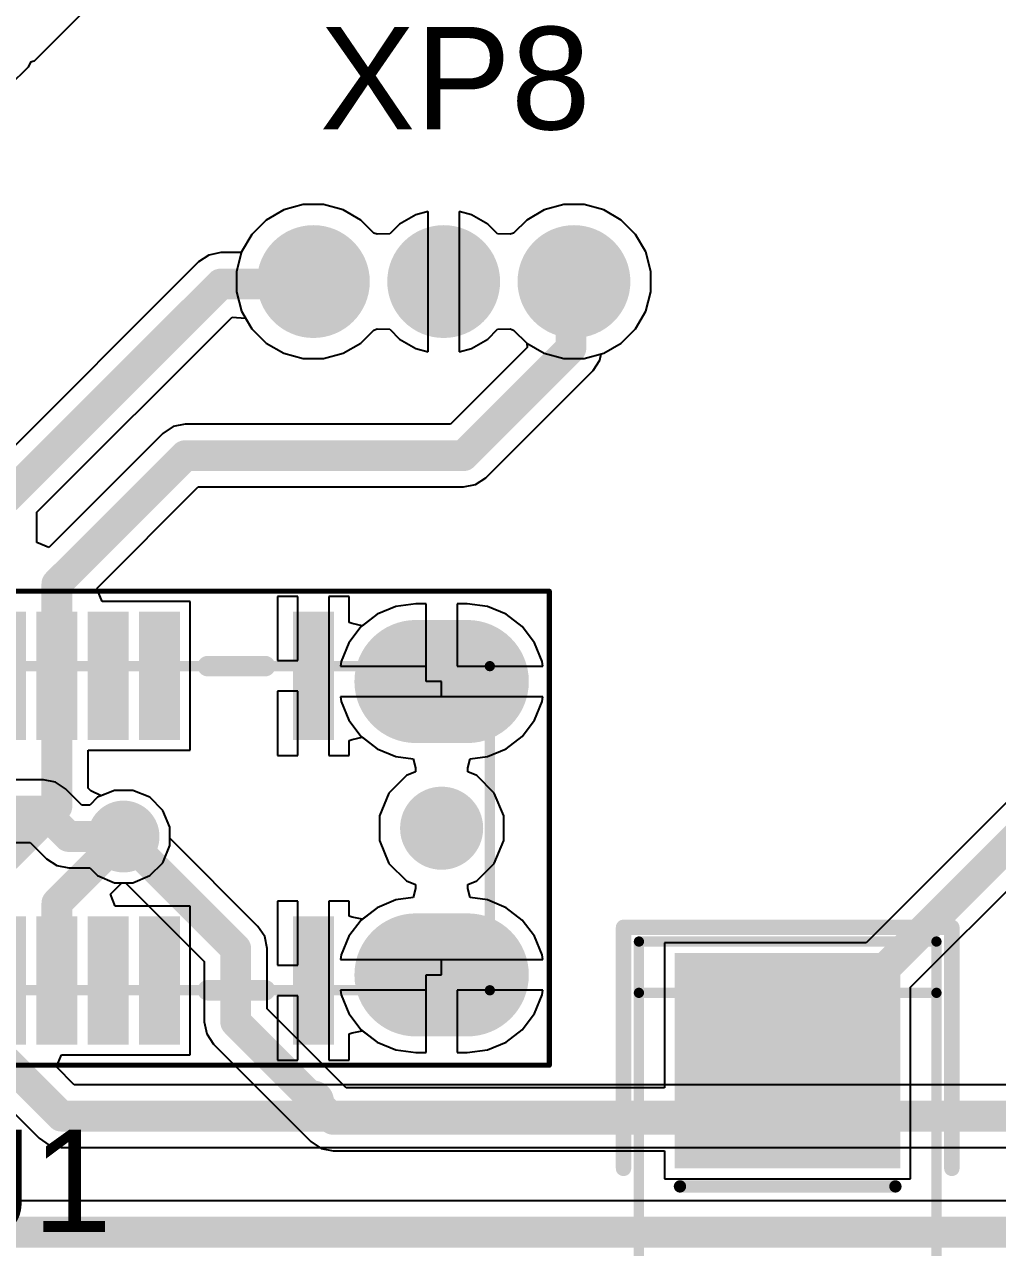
# Model space of a CAD drawing. Header units: millimetres. Extents: x 95 to 305, y 96 to 295.
# Drawn here: x 174.37 to 183.86, y 137.35 to 149.27 of the extents above; entities that cross this region are included whole.
import ezdxf

# ---------------------------------------------------------------- set-up
doc = ezdxf.new("R2010")
doc.units = ezdxf.units.MM
for name, color, linetype in [('BottomLayer', 5, 'Continuous'), ('BottomOverlay', 54, 'Continuous'), ('BottomPaste', 16, 'Continuous'), ('BottomSolder', 6, 'Continuous'), ('Mechanical1', 6, 'Continuous'), ('Mechanical11', 56, 'Continuous'), ('Mechanical13', 56, 'Continuous'), ('Mechanical15', 56, 'Continuous'), ('MultiLayer', 9, 'Continuous'), ('PadHoleLayer', 156, 'Continuous'), ('TopLayer', 1, 'Continuous'), ('TopOverlay', 2, 'Continuous'), ('TopPaste', 8, 'Continuous'), ('TopSolder', 216, 'Continuous'), ('ViaHoleLayer', 16, 'Continuous')]:
    doc.layers.add(name, color=color, linetype=linetype)
doc.styles.add('Arial', font='arial.ttf', dxfattribs={"height": 0.2})

# ---------------------------------------------------------------- blocks, each defined once
blk = doc.blocks.new('3_1_27_44')
at = {"layer": 'BottomLayer'}
h = blk.add_hatch(color=5, dxfattribs=at)
edge = h.paths.add_edge_path()
edge.add_arc((-1.27, 0), 0.5, 0, 360)
h = blk.add_hatch(color=5, dxfattribs=at)
edge = h.paths.add_edge_path()
edge.add_arc((0, 0), 0.5, 0, 360)
h = blk.add_hatch(color=5, dxfattribs=at)
edge = h.paths.add_edge_path()
edge.add_arc((1.27, 0), 0.5, 0, 360)
at = {"layer": 'BottomSolder'}
h = blk.add_hatch(color=6, dxfattribs=at)
edge = h.paths.add_edge_path()
edge.add_arc((-1.27, 0), 0.55, 0, 360)
h = blk.add_hatch(color=6, dxfattribs=at)
edge = h.paths.add_edge_path()
edge.add_arc((0, 0), 0.55, 0, 360)
h = blk.add_hatch(color=6, dxfattribs=at)
edge = h.paths.add_edge_path()
edge.add_arc((1.27, 0), 0.55, 0, 360)
at = {"layer": 'MultiLayer'}
h = blk.add_hatch(color=9, dxfattribs=at)
edge = h.paths.add_edge_path()
edge.add_arc((-1.27, 0), 0.5, 0, 360)
h = blk.add_hatch(color=9, dxfattribs=at)
edge = h.paths.add_edge_path()
edge.add_arc((0, 0), 0.5, 0, 360)
h = blk.add_hatch(color=9, dxfattribs=at)
edge = h.paths.add_edge_path()
edge.add_arc((1.27, 0), 0.5, 0, 360)
at = {"layer": 'PadHoleLayer'}
h = blk.add_hatch(color=156, dxfattribs=at)
edge = h.paths.add_edge_path()
edge.add_arc((-1.27, 0), 0.3, 0, 360)
h = blk.add_hatch(color=156, dxfattribs=at)
edge = h.paths.add_edge_path()
edge.add_arc((0, 0), 0.3, 0, 360)
h = blk.add_hatch(color=156, dxfattribs=at)
edge = h.paths.add_edge_path()
edge.add_arc((1.27, 0), 0.3, 0, 360)
at = {"layer": 'TopLayer'}
h = blk.add_hatch(color=1, dxfattribs=at)
edge = h.paths.add_edge_path()
edge.add_arc((-1.27, 0), 0.5, 0, 360)
h = blk.add_hatch(color=1, dxfattribs=at)
edge = h.paths.add_edge_path()
edge.add_arc((0, 0), 0.5, 0, 360)
h = blk.add_hatch(color=1, dxfattribs=at)
edge = h.paths.add_edge_path()
edge.add_arc((1.27, 0), 0.5, 0, 360)
at = {"layer": 'TopSolder'}
h = blk.add_hatch(color=216, dxfattribs=at)
edge = h.paths.add_edge_path()
edge.add_arc((-1.27, 0), 0.55, 0, 360)
h = blk.add_hatch(color=216, dxfattribs=at)
edge = h.paths.add_edge_path()
edge.add_arc((0, 0), 0.55, 0, 360)
h = blk.add_hatch(color=216, dxfattribs=at)
edge = h.paths.add_edge_path()
edge.add_arc((1.27, 0), 0.55, 0, 360)
blk = doc.blocks.new('DO_214AC__SMA__B_57')
at = {"layer": 'BottomLayer'}
for points in [[(-2.95, 1.047), (-0.95, 1.047), (-0.95, -1.053), (-2.95, -1.053)], [(0.95, 1.047), (2.95, 1.047), (2.95, -1.053), (0.95, -1.053)]]:
    blk.add_hatch(color=5, dxfattribs=at).paths.add_polyline_path(points)
at = {"layer": 'BottomPaste'}
for points in [[(-2.95, 1.047), (-0.95, 1.047), (-0.95, -1.053), (-2.95, -1.053)], [(0.95, 1.047), (2.95, 1.047), (2.95, -1.053), (0.95, -1.053)]]:
    blk.add_hatch(color=16, dxfattribs=at).paths.add_polyline_path(points)
at = {"layer": 'BottomSolder'}
for points in [[(-3, 1.097), (-0.9, 1.097), (-0.9, -1.103), (-3, -1.103)], [(0.9, 1.097), (3, 1.097), (3, -1.103), (0.9, -1.103)]]:
    blk.add_hatch(color=6, dxfattribs=at).paths.add_polyline_path(points)
at = {"layer": 'BottomOverlay'}
for points, const_width in [([(-3.25, 1.6), (-0.9, 1.6)], 0.15), ([(-3.25, -1.6), (-3.25, 1.6)], 0.15), ([(3.225, 1.6), (0.875, 1.6)], 0.15), ([(3.225, -1.6), (3.225, 1.6)], 0.15), ([(-0.725, -1.05), (-0.725, 1.05)], 0.12), ([(-0.9, -1.6), (-3.25, -1.6)], 0.15), ([(3.225, -1.6), (0.875, -1.6)], 0.15)]:
    blk.add_lwpolyline(points, dxfattribs=dict(at, const_width=const_width))
for points, const_width in [([(-3.288, 1.6, 1), (-3.213, 1.6, 1)], 0.075), ([(-3.288, 1.6, 1), (-3.213, 1.6, 1)], 0.075), ([(-0.938, 1.6, 1), (-0.863, 1.6, 1)], 0.075), ([(0.837, 1.6, 1), (0.913, 1.6, 1)], 0.075), ([(3.187, 1.6, 1), (3.262, 1.6, 1)], 0.075), ([(3.187, 1.6, 1), (3.262, 1.6, 1)], 0.075), ([(-0.755, 1.05, 1), (-0.695, 1.05, 1)], 0.06), ([(-0.755, -1.05, 1), (-0.695, -1.05, 1)], 0.06), ([(-3.288, -1.6, 1), (-3.213, -1.6, 1)], 0.075), ([(-3.288, -1.6, 1), (-3.213, -1.6, 1)], 0.075), ([(-0.938, -1.6, 1), (-0.863, -1.6, 1)], 0.075), ([(0.837, -1.6, 1), (0.913, -1.6, 1)], 0.075), ([(3.187, -1.6, 1), (3.262, -1.6, 1)], 0.075), ([(3.187, -1.6, 1), (3.262, -1.6, 1)], 0.075)]:
    blk.add_lwpolyline(points, format="xyb", close=True, dxfattribs=dict(at, const_width=const_width))
at = {"layer": 'Mechanical1', "const_width": 0.1}
for points in [[(2.588, 1.45), (-2.612, 1.45)], [(-2.612, -1.45), (-2.612, 1.45)], [(2.588, -1.45), (2.588, 1.45)], [(2.588, -1.45), (-2.612, -1.45)]]:
    blk.add_lwpolyline(points, dxfattribs=at)
at = {"layer": 'Mechanical1', "const_width": 0.05}
for points in [[(-2.637, 1.45, 1), (-2.587, 1.45, 1)], [(-2.637, 1.45, 1), (-2.587, 1.45, 1)], [(2.563, 1.45, 1), (2.613, 1.45, 1)], [(2.563, 1.45, 1), (2.613, 1.45, 1)], [(-2.637, -1.45, 1), (-2.587, -1.45, 1)], [(-2.637, -1.45, 1), (-2.587, -1.45, 1)], [(2.563, -1.45, 1), (2.613, -1.45, 1)], [(2.563, -1.45, 1), (2.613, -1.45, 1)]]:
    blk.add_lwpolyline(points, format="xyb", close=True, dxfattribs=at)
at = {"layer": 'Mechanical11', "const_width": 0.1}
for points in [[(3.088, 1.45), (-3.112, 1.45)], [(-3.112, -1.45), (-3.112, 1.45)], [(3.088, -1.45), (3.088, 1.45)], [(3.088, -1.45), (-3.112, -1.45)]]:
    blk.add_lwpolyline(points, dxfattribs=at)
at = {"layer": 'Mechanical11', "const_width": 0.05}
for points in [[(-3.137, 1.45, 1), (-3.087, 1.45, 1)], [(-3.137, 1.45, 1), (-3.087, 1.45, 1)], [(3.063, 1.45, 1), (3.113, 1.45, 1)], [(3.063, 1.45, 1), (3.113, 1.45, 1)], [(-3.137, -1.45, 1), (-3.087, -1.45, 1)], [(-3.137, -1.45, 1), (-3.087, -1.45, 1)], [(3.063, -1.45, 1), (3.113, -1.45, 1)], [(3.063, -1.45, 1), (3.113, -1.45, 1)]]:
    blk.add_lwpolyline(points, format="xyb", close=True, dxfattribs=at)
blk = doc.blocks.new('USB_C_135')
at = {"layer": 'BottomLayer'}
h = blk.add_hatch(color=5, dxfattribs=at)
edge = h.paths.add_edge_path()
edge.add_arc((-4.27, 1.405), 0.55, 90, 270)
edge.add_line((-4.27, 0.855), (-3.77, 0.855))
edge.add_arc((-3.77, 1.405), 0.55, 270, 450)
edge.add_line((-3.77, 1.955), (-4.27, 1.955))
h = blk.add_hatch(color=5, dxfattribs=at)
edge = h.paths.add_edge_path()
edge.add_arc((3.73, 1.405), 0.55, 90, 270)
edge.add_line((3.73, 0.855), (4.23, 0.855))
edge.add_arc((4.23, 1.405), 0.55, 270, 450)
edge.add_line((4.23, 1.955), (3.73, 1.955))
h = blk.add_hatch(color=5, dxfattribs=at)
edge = h.paths.add_edge_path()
edge.add_arc((-4.02, -0.025), 0.355, 0, 360)
h = blk.add_hatch(color=5, dxfattribs=at)
edge = h.paths.add_edge_path()
edge.add_arc((3.98, -0.025), 0.355, 0, 360)
h = blk.add_hatch(color=5, dxfattribs=at)
edge = h.paths.add_edge_path()
edge.add_arc((-4.27, -1.455), 0.55, 90, 270)
edge.add_line((-4.27, -2.005), (-3.77, -2.005))
edge.add_arc((-3.77, -1.455), 0.55, 270, 450)
edge.add_line((-3.77, -0.905), (-4.27, -0.905))
h = blk.add_hatch(color=5, dxfattribs=at)
edge = h.paths.add_edge_path()
edge.add_arc((3.73, -1.455), 0.55, 90, 270)
edge.add_line((3.73, -2.005), (4.23, -2.005))
edge.add_arc((4.23, -1.455), 0.55, 270, 450)
edge.add_line((4.23, -0.905), (3.73, -0.905))
at = {"layer": 'BottomSolder'}
h = blk.add_hatch(color=6, dxfattribs=at)
edge = h.paths.add_edge_path()
edge.add_arc((-4.27, 1.405), 0.6, 90, 270)
edge.add_line((-4.27, 0.805), (-3.77, 0.805))
edge.add_arc((-3.77, 1.405), 0.6, 270, 450)
edge.add_line((-3.77, 2.005), (-4.27, 2.005))
h = blk.add_hatch(color=6, dxfattribs=at)
edge = h.paths.add_edge_path()
edge.add_arc((3.73, 1.405), 0.6, 90, 270)
edge.add_line((3.73, 0.805), (4.23, 0.805))
edge.add_arc((4.23, 1.405), 0.6, 270, 450)
edge.add_line((4.23, 2.005), (3.73, 2.005))
h = blk.add_hatch(color=6, dxfattribs=at)
edge = h.paths.add_edge_path()
edge.add_arc((-4.02, -0.025), 0.405, 0, 360)
h = blk.add_hatch(color=6, dxfattribs=at)
edge = h.paths.add_edge_path()
edge.add_arc((3.98, -0.025), 0.405, 0, 360)
h = blk.add_hatch(color=6, dxfattribs=at)
edge = h.paths.add_edge_path()
edge.add_arc((-4.27, -1.455), 0.6, 90, 270)
edge.add_line((-4.27, -2.055), (-3.77, -2.055))
edge.add_arc((-3.77, -1.455), 0.6, 270, 450)
edge.add_line((-3.77, -0.855), (-4.27, -0.855))
h = blk.add_hatch(color=6, dxfattribs=at)
edge = h.paths.add_edge_path()
edge.add_arc((3.73, -1.455), 0.6, 90, 270)
edge.add_line((3.73, -2.055), (4.23, -2.055))
edge.add_arc((4.23, -1.455), 0.6, 270, 450)
edge.add_line((4.23, -0.855), (3.73, -0.855))
at = {"layer": 'MultiLayer'}
h = blk.add_hatch(color=9, dxfattribs=at)
edge = h.paths.add_edge_path()
edge.add_arc((-4.27, 1.405), 0.55, 90, 270)
edge.add_line((-4.27, 0.855), (-3.77, 0.855))
edge.add_arc((-3.77, 1.405), 0.55, 270, 450)
edge.add_line((-3.77, 1.955), (-4.27, 1.955))
h = blk.add_hatch(color=9, dxfattribs=at)
edge = h.paths.add_edge_path()
edge.add_arc((3.73, 1.405), 0.55, 90, 270)
edge.add_line((3.73, 0.855), (4.23, 0.855))
edge.add_arc((4.23, 1.405), 0.55, 270, 450)
edge.add_line((4.23, 1.955), (3.73, 1.955))
h = blk.add_hatch(color=9, dxfattribs=at)
edge = h.paths.add_edge_path()
edge.add_arc((-4.02, -0.025), 0.355, 0, 360)
h = blk.add_hatch(color=9, dxfattribs=at)
edge = h.paths.add_edge_path()
edge.add_arc((3.98, -0.025), 0.355, 0, 360)
h = blk.add_hatch(color=9, dxfattribs=at)
edge = h.paths.add_edge_path()
edge.add_arc((-4.27, -1.455), 0.55, 90, 270)
edge.add_line((-4.27, -2.005), (-3.77, -2.005))
edge.add_arc((-3.77, -1.455), 0.55, 270, 450)
edge.add_line((-3.77, -0.905), (-4.27, -0.905))
h = blk.add_hatch(color=9, dxfattribs=at)
edge = h.paths.add_edge_path()
edge.add_arc((3.73, -1.455), 0.55, 90, 270)
edge.add_line((3.73, -2.005), (4.23, -2.005))
edge.add_arc((4.23, -1.455), 0.55, 270, 450)
edge.add_line((4.23, -0.905), (3.73, -0.905))
at = {"layer": 'PadHoleLayer'}
h = blk.add_hatch(color=156, dxfattribs=at)
edge = h.paths.add_edge_path()
edge.add_arc((-4.27, 1.405), 0.3, 90, 270)
edge.add_line((-4.27, 1.105), (-3.77, 1.105))
edge.add_arc((-3.77, 1.405), 0.3, 270, 450)
edge.add_line((-3.77, 1.705), (-4.27, 1.705))
h = blk.add_hatch(color=156, dxfattribs=at)
edge = h.paths.add_edge_path()
edge.add_arc((3.73, 1.405), 0.3, 90, 270)
edge.add_line((3.73, 1.105), (4.23, 1.105))
edge.add_arc((4.23, 1.405), 0.3, 270, 450)
edge.add_line((4.23, 1.705), (3.73, 1.705))
h = blk.add_hatch(color=156, dxfattribs=at)
edge = h.paths.add_edge_path()
edge.add_arc((-4.02, -0.025), 0.355, 0, 360)
h = blk.add_hatch(color=156, dxfattribs=at)
edge = h.paths.add_edge_path()
edge.add_arc((3.98, -0.025), 0.355, 0, 360)
h = blk.add_hatch(color=156, dxfattribs=at)
edge = h.paths.add_edge_path()
edge.add_arc((-4.27, -1.455), 0.3, 90, 270)
edge.add_line((-4.27, -1.755), (-3.77, -1.755))
edge.add_arc((-3.77, -1.455), 0.3, 270, 450)
edge.add_line((-3.77, -1.155), (-4.27, -1.155))
h = blk.add_hatch(color=156, dxfattribs=at)
edge = h.paths.add_edge_path()
edge.add_arc((3.73, -1.455), 0.3, 90, 270)
edge.add_line((3.73, -1.755), (4.23, -1.755))
edge.add_arc((4.23, -1.455), 0.3, 270, 450)
edge.add_line((4.23, -1.155), (3.73, -1.155))
at = {"layer": 'TopLayer'}
for points in [[(-2.92, 2.035), (-2.62, 2.035), (-2.62, 0.885), (-2.92, 0.885)], [(-1.42, 2.035), (-1.12, 2.035), (-1.12, 0.885), (-1.42, 0.885)], [(-0.92, 2.035), (-0.62, 2.035), (-0.62, 0.885), (-0.92, 0.885)], [(-0.42, 2.035), (-0.12, 2.035), (-0.12, 0.885), (-0.42, 0.885)], [(0.08, 2.035), (0.38, 2.035), (0.38, 0.885), (0.08, 0.885)], [(0.58, 2.035), (0.88, 2.035), (0.88, 0.885), (0.58, 0.885)], [(1.08, 2.035), (1.38, 2.035), (1.38, 0.885), (1.08, 0.885)], [(2.58, 2.035), (2.88, 2.035), (2.88, 0.885), (2.58, 0.885)], [(-2.92, -0.935), (-2.62, -0.935), (-2.62, -2.085), (-2.92, -2.085)], [(-1.42, -0.935), (-1.12, -0.935), (-1.12, -2.085), (-1.42, -2.085)], [(-0.92, -0.935), (-0.62, -0.935), (-0.62, -2.085), (-0.92, -2.085)], [(-0.42, -0.935), (-0.12, -0.935), (-0.12, -2.085), (-0.42, -2.085)], [(0.08, -0.935), (0.38, -0.935), (0.38, -2.085), (0.08, -2.085)], [(0.58, -0.935), (0.88, -0.935), (0.88, -2.085), (0.58, -2.085)], [(1.08, -0.935), (1.38, -0.935), (1.38, -2.085), (1.08, -2.085)], [(2.58, -0.935), (2.88, -0.935), (2.88, -2.085), (2.58, -2.085)]]:
    blk.add_hatch(color=1, dxfattribs=at).paths.add_polyline_path(points)
h = blk.add_hatch(color=1, dxfattribs=at)
edge = h.paths.add_edge_path()
edge.add_arc((-4.27, 1.405), 0.55, 90, 270)
edge.add_line((-4.27, 0.855), (-3.77, 0.855))
edge.add_arc((-3.77, 1.405), 0.55, 270, 450)
edge.add_line((-3.77, 1.955), (-4.27, 1.955))
h = blk.add_hatch(color=1, dxfattribs=at)
edge = h.paths.add_edge_path()
edge.add_arc((3.73, 1.405), 0.55, 90, 270)
edge.add_line((3.73, 0.855), (4.23, 0.855))
edge.add_arc((4.23, 1.405), 0.55, 270, 450)
edge.add_line((4.23, 1.955), (3.73, 1.955))
h = blk.add_hatch(color=1, dxfattribs=at)
edge = h.paths.add_edge_path()
edge.add_arc((-4.02, -0.025), 0.355, 0, 360)
h = blk.add_hatch(color=1, dxfattribs=at)
edge = h.paths.add_edge_path()
edge.add_arc((3.98, -0.025), 0.355, 0, 360)
h = blk.add_hatch(color=1, dxfattribs=at)
edge = h.paths.add_edge_path()
edge.add_arc((-4.27, -1.455), 0.55, 90, 270)
edge.add_line((-4.27, -2.005), (-3.77, -2.005))
edge.add_arc((-3.77, -1.455), 0.55, 270, 450)
edge.add_line((-3.77, -0.905), (-4.27, -0.905))
h = blk.add_hatch(color=1, dxfattribs=at)
edge = h.paths.add_edge_path()
edge.add_arc((3.73, -1.455), 0.55, 90, 270)
edge.add_line((3.73, -2.005), (4.23, -2.005))
edge.add_arc((4.23, -1.455), 0.55, 270, 450)
edge.add_line((4.23, -0.905), (3.73, -0.905))
at = {"layer": 'TopPaste'}
for points in [[(-2.92, 2.035), (-2.62, 2.035), (-2.62, 0.885), (-2.92, 0.885)], [(-1.42, 2.035), (-1.12, 2.035), (-1.12, 0.885), (-1.42, 0.885)], [(-0.92, 2.035), (-0.62, 2.035), (-0.62, 0.885), (-0.92, 0.885)], [(-0.42, 2.035), (-0.12, 2.035), (-0.12, 0.885), (-0.42, 0.885)], [(0.08, 2.035), (0.38, 2.035), (0.38, 0.885), (0.08, 0.885)], [(0.58, 2.035), (0.88, 2.035), (0.88, 0.885), (0.58, 0.885)], [(1.08, 2.035), (1.38, 2.035), (1.38, 0.885), (1.08, 0.885)], [(2.58, 2.035), (2.88, 2.035), (2.88, 0.885), (2.58, 0.885)], [(-2.92, -0.935), (-2.62, -0.935), (-2.62, -2.085), (-2.92, -2.085)], [(-1.42, -0.935), (-1.12, -0.935), (-1.12, -2.085), (-1.42, -2.085)], [(-0.92, -0.935), (-0.62, -0.935), (-0.62, -2.085), (-0.92, -2.085)], [(-0.42, -0.935), (-0.12, -0.935), (-0.12, -2.085), (-0.42, -2.085)], [(0.08, -0.935), (0.38, -0.935), (0.38, -2.085), (0.08, -2.085)], [(0.58, -0.935), (0.88, -0.935), (0.88, -2.085), (0.58, -2.085)], [(1.08, -0.935), (1.38, -0.935), (1.38, -2.085), (1.08, -2.085)], [(2.58, -0.935), (2.88, -0.935), (2.88, -2.085), (2.58, -2.085)]]:
    blk.add_hatch(color=8, dxfattribs=at).paths.add_polyline_path(points)
at = {"layer": 'TopSolder'}
for points in [[(-2.97, 2.085), (-2.57, 2.085), (-2.57, 0.835), (-2.97, 0.835)], [(-1.47, 2.085), (-1.07, 2.085), (-1.07, 0.835), (-1.47, 0.835)], [(-0.97, 2.085), (-0.57, 2.085), (-0.57, 0.835), (-0.97, 0.835)], [(-0.47, 2.085), (-0.07, 2.085), (-0.07, 0.835), (-0.47, 0.835)], [(0.03, 2.085), (0.43, 2.085), (0.43, 0.835), (0.03, 0.835)], [(0.53, 2.085), (0.93, 2.085), (0.93, 0.835), (0.53, 0.835)], [(1.03, 2.085), (1.43, 2.085), (1.43, 0.835), (1.03, 0.835)], [(2.53, 2.085), (2.93, 2.085), (2.93, 0.835), (2.53, 0.835)], [(-2.97, -0.885), (-2.57, -0.885), (-2.57, -2.135), (-2.97, -2.135)], [(-1.47, -0.885), (-1.07, -0.885), (-1.07, -2.135), (-1.47, -2.135)], [(-0.97, -0.885), (-0.57, -0.885), (-0.57, -2.135), (-0.97, -2.135)], [(-0.47, -0.885), (-0.07, -0.885), (-0.07, -2.135), (-0.47, -2.135)], [(0.03, -0.885), (0.43, -0.885), (0.43, -2.135), (0.03, -2.135)], [(0.53, -0.885), (0.93, -0.885), (0.93, -2.135), (0.53, -2.135)], [(1.03, -0.885), (1.43, -0.885), (1.43, -2.135), (1.03, -2.135)], [(2.53, -0.885), (2.93, -0.885), (2.93, -2.135), (2.53, -2.135)]]:
    blk.add_hatch(color=216, dxfattribs=at).paths.add_polyline_path(points)
h = blk.add_hatch(color=216, dxfattribs=at)
edge = h.paths.add_edge_path()
edge.add_arc((-4.27, 1.405), 0.6, 90, 270)
edge.add_line((-4.27, 0.805), (-3.77, 0.805))
edge.add_arc((-3.77, 1.405), 0.6, 270, 450)
edge.add_line((-3.77, 2.005), (-4.27, 2.005))
h = blk.add_hatch(color=216, dxfattribs=at)
edge = h.paths.add_edge_path()
edge.add_arc((3.73, 1.405), 0.6, 90, 270)
edge.add_line((3.73, 0.805), (4.23, 0.805))
edge.add_arc((4.23, 1.405), 0.6, 270, 450)
edge.add_line((4.23, 2.005), (3.73, 2.005))
h = blk.add_hatch(color=216, dxfattribs=at)
edge = h.paths.add_edge_path()
edge.add_arc((-4.02, -0.025), 0.405, 0, 360)
h = blk.add_hatch(color=216, dxfattribs=at)
edge = h.paths.add_edge_path()
edge.add_arc((3.98, -0.025), 0.405, 0, 360)
h = blk.add_hatch(color=216, dxfattribs=at)
edge = h.paths.add_edge_path()
edge.add_arc((-4.27, -1.455), 0.6, 90, 270)
edge.add_line((-4.27, -2.055), (-3.77, -2.055))
edge.add_arc((-3.77, -1.455), 0.6, 270, 450)
edge.add_line((-3.77, -0.855), (-4.27, -0.855))
h = blk.add_hatch(color=216, dxfattribs=at)
edge = h.paths.add_edge_path()
edge.add_arc((3.73, -1.455), 0.6, 90, 270)
edge.add_line((3.73, -2.055), (4.23, -2.055))
edge.add_arc((4.23, -1.455), 0.6, 270, 450)
edge.add_line((4.23, -0.855), (3.73, -0.855))
at = {"layer": 'Mechanical1'}
for points in [[(3.475, -0.025, -0.414214), (3.83, 0.33)], [(4.13, 0.33, -0.414214), (4.485, -0.025)], [(3.83, -0.38, -0.414214), (3.475, -0.025)], [(4.485, -0.025, -0.414214), (4.13, -0.38)]]:
    blk.add_lwpolyline(points, format="xyb", dxfattribs=at)
for points in [[(4.13, 0.33), (3.83, 0.33)], [(4.13, -0.38), (3.83, -0.38)]]:
    blk.add_lwpolyline(points, dxfattribs=at)
for points in [[(3.83, 0.33, 1), (3.83, 0.33, 1)], [(3.83, 0.33, 1), (3.83, 0.33, 1)], [(4.13, 0.33, 1), (4.13, 0.33, 1)], [(4.13, 0.33, 1), (4.13, 0.33, 1)], [(3.475, -0.025, 1), (3.475, -0.025, 1)], [(3.475, -0.025, 1), (3.475, -0.025, 1)], [(4.485, -0.025, 1), (4.485, -0.025, 1)], [(4.485, -0.025, 1), (4.485, -0.025, 1)], [(3.83, -0.38, 1), (3.83, -0.38, 1)], [(3.83, -0.38, 1), (3.83, -0.38, 1)], [(4.13, -0.38, 1), (4.13, -0.38, 1)], [(4.13, -0.38, 1), (4.13, -0.38, 1)]]:
    blk.add_lwpolyline(points, format="xyb", close=True, dxfattribs=at)
at = {"layer": 'Mechanical13'}
for points, const_width in [([(-2.67, 2.635, 1), (-2.87, 2.635, 1)], 0.2), ([(-2.92, 2.635, 1), (-2.82, 2.635, 1)], 0.1), ([(-2.72, 2.635, 1), (-2.62, 2.635, 1)], 0.1), ([(-4.515, 1.555, 1), (-4.465, 1.555, 1)], 0.05), ([(-4.515, 1.555, 1), (-4.465, 1.555, 1)], 0.05), ([(4.425, 1.555, 1), (4.475, 1.555, 1)], 0.05), ([(4.425, 1.555, 1), (4.475, 1.555, 1)], 0.05), ([(-4.515, -1.605, 1), (-4.465, -1.605, 1)], 0.05), ([(-4.515, -1.605, 1), (-4.465, -1.605, 1)], 0.05), ([(4.425, -1.605, 1), (4.475, -1.605, 1)], 0.05), ([(4.425, -1.605, 1), (4.475, -1.605, 1)], 0.05)]:
    blk.add_lwpolyline(points, format="xyb", close=True, dxfattribs=dict(at, const_width=const_width))
at = {"layer": 'Mechanical13', "const_width": 0.1}
for points in [[(-4.49, 1.555), (-4.49, -1.605)], [(4.45, 1.555), (-4.49, 1.555)], [(4.45, 1.555), (4.45, -1.605)], [(4.45, -1.605), (-4.49, -1.605)]]:
    blk.add_lwpolyline(points, dxfattribs=at)
at = {"layer": 'Mechanical15', "const_width": 0.05}
for points in [[(-5.07, 2.285), (-5.07, -2.335)], [(5.03, 2.285), (-5.07, 2.285)], [(5.03, 2.285), (5.03, -2.335)], [(5.03, -2.335), (-5.07, -2.335)]]:
    blk.add_lwpolyline(points, dxfattribs=at)
at = {"layer": 'Mechanical15', "const_width": 0.025}
for points in [[(-5.082, 2.285, 1), (-5.057, 2.285, 1)], [(-5.082, 2.285, 1), (-5.057, 2.285, 1)], [(5.018, 2.285, 1), (5.043, 2.285, 1)], [(5.018, 2.285, 1), (5.043, 2.285, 1)], [(-5.082, -2.335, 1), (-5.057, -2.335, 1)], [(-5.082, -2.335, 1), (-5.057, -2.335, 1)], [(5.018, -2.335, 1), (5.043, -2.335, 1)], [(5.018, -2.335, 1), (5.043, -2.335, 1)]]:
    blk.add_lwpolyline(points, format="xyb", close=True, dxfattribs=at)
at = {"layer": 'TopOverlay'}
for points, const_width in [([(-2.67, 2.635, 1), (-2.87, 2.635, 1)], 0.2), ([(-2.92, 2.635, 1), (-2.82, 2.635, 1)], 0.1), ([(-2.72, 2.635, 1), (-2.62, 2.635, 1)], 0.1), ([(-2.35, 1.555, 1), (-2.25, 1.555, 1)], 0.1), ([(-1.79, 1.555, 1), (-1.69, 1.555, 1)], 0.1), ([(1.65, 1.555, 1), (1.75, 1.555, 1)], 0.1), ([(2.21, 1.555, 1), (2.31, 1.555, 1)], 0.1), ([(-2.35, -1.605, 1), (-2.25, -1.605, 1)], 0.1), ([(-1.79, -1.605, 1), (-1.69, -1.605, 1)], 0.1), ([(1.65, -1.605, 1), (1.75, -1.605, 1)], 0.1), ([(2.21, -1.605, 1), (2.31, -1.605, 1)], 0.1)]:
    blk.add_lwpolyline(points, format="xyb", close=True, dxfattribs=dict(at, const_width=const_width))
at = {"layer": 'TopOverlay', "const_width": 0.2}
for points in [[(-1.74, 1.555), (-2.3, 1.555)], [(2.26, 1.555), (1.7, 1.555)], [(-1.74, -1.605), (-2.3, -1.605)], [(2.26, -1.605), (1.7, -1.605)]]:
    blk.add_lwpolyline(points, dxfattribs=at)

msp = doc.modelspace()

# ---------------------------------------------------------------- hatches: boundary and pattern name
at = {"layer": 'BottomLayer'}
h = msp.add_hatch(color=5, dxfattribs=at)
edge = h.paths.add_edge_path()
edge.add_arc((175.338, 141.357), 0.3, 0, 360)
at = {"layer": 'BottomSolder'}
h = msp.add_hatch(color=6, dxfattribs=at)
edge = h.paths.add_edge_path()
edge.add_arc((175.338, 141.357), 0.35, 0, 360)
at = {"layer": 'TopLayer'}
h = msp.add_hatch(color=1, dxfattribs=at)
edge = h.paths.add_edge_path()
edge.add_arc((175.338, 141.357), 0.3, 0, 360)
at = {"layer": 'TopSolder'}
h = msp.add_hatch(color=216, dxfattribs=at)
edge = h.paths.add_edge_path()
edge.add_arc((175.338, 141.357), 0.35, 0, 360)
at = {"layer": 'ViaHoleLayer'}
h = msp.add_hatch(color=16, dxfattribs=at)
edge = h.paths.add_edge_path()
edge.add_arc((175.338, 141.357), 0.15, 0, 360)

# ---------------------------------------------------------------- linework, layer by layer
at = {"layer": 'BottomLayer'}
for p, q in [((177.09, 147.517), (176.899, 147.466)), ((177.287, 147.517), (177.09, 147.517)), ((177.478, 147.466), (177.287, 147.517)), ((179.63, 147.517), (179.439, 147.466)), ((179.827, 147.517), (179.63, 147.517)), ((180.018, 147.466), (179.827, 147.517)), ((176.899, 147.466), (176.728, 147.367)), ((177.649, 147.367), (177.478, 147.466)), ((178.188, 147.419), (178.028, 147.327)), ((178.308, 147.451), (178.188, 147.419)), ((178.308, 146.767), (178.308, 147.451)), ((178.728, 147.419), (178.608, 147.451)), ((178.608, 147.451), (178.608, 146.767)), ((178.888, 147.327), (178.728, 147.419)), ((179.439, 147.466), (179.268, 147.367)), ((180.189, 147.367), (180.018, 147.466)), ((176.728, 147.367), (176.588, 147.227)), ((177.776, 147.239), (177.649, 147.367)), ((178.028, 147.327), (177.933, 147.231)), ((178.984, 147.231), (178.888, 147.327)), ((179.268, 147.367), (179.14, 147.239)), ((180.328, 147.227), (180.189, 147.367)), ((176.588, 147.227), (176.489, 147.056)), ((177.809, 147.228), (177.776, 147.239)), ((177.933, 147.231), (177.809, 147.228)), ((179.107, 147.228), (178.984, 147.231)), ((179.14, 147.239), (179.107, 147.228)), ((180.427, 147.056), (180.328, 147.227)), ((176.489, 147.056), (176.438, 146.865)), ((180.478, 146.865), (180.427, 147.056)), ((176.438, 146.865), (176.438, 146.668)), ((180.478, 146.668), (180.478, 146.865)), ((176.438, 146.668), (176.489, 146.477)), ((178.308, 146.082), (178.308, 146.767)), ((178.608, 146.767), (178.608, 146.082)), ((180.427, 146.477), (180.478, 146.668)), ((176.489, 146.477), (176.588, 146.306)), ((180.328, 146.306), (180.427, 146.477)), ((176.588, 146.306), (176.728, 146.167)), ((177.776, 146.294), (177.809, 146.306)), ((177.809, 146.306), (177.933, 146.302)), ((177.933, 146.302), (178.028, 146.207)), ((178.888, 146.207), (178.984, 146.302)), ((178.984, 146.302), (179.107, 146.306)), ((179.107, 146.306), (179.14, 146.294)), ((180.189, 146.167), (180.328, 146.306)), ((177.649, 146.167), (177.776, 146.294)), ((178.028, 146.207), (178.188, 146.114)), ((178.728, 146.114), (178.888, 146.207)), ((179.14, 146.294), (179.268, 146.167)), ((176.728, 146.167), (176.899, 146.068)), ((176.899, 146.068), (177.09, 146.017)), ((177.287, 146.017), (177.478, 146.068)), ((177.478, 146.068), (177.649, 146.167)), ((178.188, 146.114), (178.308, 146.082)), ((178.608, 146.082), (178.728, 146.114)), ((179.268, 146.167), (179.439, 146.068)), ((179.439, 146.068), (179.63, 146.017)), ((179.827, 146.017), (180.018, 146.068)), ((180.018, 146.068), (180.189, 146.167)), ((177.09, 146.017), (177.287, 146.017)), ((179.63, 146.017), (179.827, 146.017)), ((177.992, 143.599), (177.81, 143.523)), ((178.188, 143.624), (177.992, 143.599)), ((178.288, 143.624), (178.188, 143.624)), ((178.288, 143.018), (178.288, 143.624)), ((178.688, 143.624), (178.588, 143.624)), ((178.588, 143.624), (178.588, 143.018)), ((178.884, 143.599), (178.688, 143.624)), ((179.066, 143.523), (178.884, 143.599)), ((177.81, 143.523), (177.653, 143.403)), ((179.223, 143.403), (179.066, 143.523)), ((177.653, 143.403), (177.533, 143.246)), ((179.343, 143.246), (179.223, 143.403)), ((177.533, 143.246), (177.458, 143.064)), ((179.419, 143.064), (179.343, 143.246)), ((177.458, 143.064), (177.452, 143.018)), ((177.452, 143.018), (178.288, 143.018)), ((178.588, 143.018), (179.425, 143.018)), ((179.425, 143.018), (179.419, 143.064)), ((178.438, 142.718), (177.452, 142.718)), ((177.452, 142.718), (177.458, 142.672)), ((177.458, 142.672), (177.533, 142.49)), ((179.425, 142.718), (178.438, 142.718)), ((179.343, 142.49), (179.419, 142.672)), ((179.419, 142.672), (179.425, 142.718)), ((177.533, 142.49), (177.653, 142.333)), ((179.223, 142.333), (179.343, 142.49)), ((184.789, 142.534), (182.576, 140.321)), ((177.653, 142.333), (177.81, 142.213)), ((179.066, 142.213), (179.223, 142.333)), ((177.81, 142.213), (177.992, 142.137)), ((177.992, 142.137), (178.16, 142.115)), ((178.716, 142.115), (178.884, 142.137)), ((178.884, 142.137), (179.066, 142.213)), ((178.16, 142.115), (178.184, 142.026)), ((178.184, 142.026), (178.183, 141.987)), ((178.692, 142.026), (178.716, 142.115)), ((178.694, 141.987), (178.692, 142.026)), ((183.009, 139.888), (185.132, 142.012)), ((174.556, 141.911), (174.019, 141.911)), ((174.673, 141.887), (174.556, 141.911)), ((174.556, 141.911), (174.556, 141.911)), ((178.096, 141.951), (177.925, 141.781)), ((178.183, 141.987), (178.096, 141.951)), ((178.781, 141.951), (178.694, 141.987)), ((178.951, 141.781), (178.781, 141.951)), ((174.772, 141.821), (174.673, 141.887)), ((174.93, 141.663), (174.772, 141.821)), ((175.249, 141.807), (175.083, 141.739)), ((175.428, 141.807), (175.249, 141.807)), ((175.593, 141.739), (175.428, 141.807)), ((177.925, 141.781), (177.833, 141.558)), ((179.043, 141.558), (178.951, 141.781)), ((175.008, 141.663), (174.93, 141.663)), ((175.083, 141.739), (175.008, 141.663)), ((175.72, 141.612), (175.593, 141.739)), ((175.788, 141.447), (175.72, 141.612)), ((177.833, 141.558), (177.833, 141.318)), ((179.043, 141.318), (179.043, 141.558)), ((175.788, 141.34), (175.788, 141.447)), ((174.019, 141.299), (174.429, 141.299)), ((174.429, 141.299), (174.587, 141.141)), ((176.648, 140.481), (175.788, 141.34)), ((177.833, 141.318), (177.925, 141.095)), ((178.951, 141.095), (179.043, 141.318)), ((174.587, 141.141), (174.686, 141.075)), ((174.686, 141.075), (174.803, 141.051)), ((177.925, 141.095), (178.096, 140.925)), ((178.781, 140.925), (178.951, 141.095)), ((174.803, 141.051), (175.008, 141.051)), ((175.008, 141.051), (175.083, 140.976)), ((175.083, 140.976), (175.249, 140.907)), ((175.249, 140.907), (175.356, 140.907)), ((175.356, 140.907), (176.125, 140.138)), ((178.096, 140.925), (178.183, 140.889)), ((178.184, 140.85), (178.16, 140.761)), ((178.183, 140.889), (178.184, 140.85)), ((178.692, 140.85), (178.694, 140.889)), ((178.716, 140.761), (178.692, 140.85)), ((178.694, 140.889), (178.781, 140.925)), ((177.992, 140.739), (177.81, 140.663)), ((178.16, 140.761), (177.992, 140.739)), ((178.884, 140.739), (178.716, 140.761)), ((179.066, 140.663), (178.884, 140.739)), ((177.81, 140.663), (177.653, 140.543)), ((179.223, 140.543), (179.066, 140.663)), ((176.714, 140.381), (176.648, 140.481)), ((177.653, 140.543), (177.533, 140.386)), ((179.343, 140.386), (179.223, 140.543)), ((176.737, 140.264), (176.714, 140.381)), ((177.533, 140.386), (177.458, 140.204)), ((179.419, 140.204), (179.343, 140.386)), ((176.737, 139.676), (176.737, 140.264)), ((176.737, 140.264), (176.737, 140.264)), ((182.576, 140.321), (180.609, 140.321)), ((180.609, 140.321), (180.609, 138.906)), ((176.125, 140.138), (176.125, 139.549)), ((177.458, 140.204), (177.452, 140.158)), ((177.452, 140.158), (178.438, 140.158)), ((178.438, 140.158), (179.425, 140.158)), ((179.425, 140.158), (179.419, 140.204)), ((183.009, 138.021), (183.009, 139.888)), ((178.288, 139.858), (177.452, 139.858)), ((177.452, 139.858), (177.458, 139.812)), ((177.458, 139.812), (177.533, 139.63)), ((178.288, 139.251), (178.288, 139.858)), ((179.425, 139.858), (178.588, 139.858)), ((178.588, 139.858), (178.588, 139.251)), ((179.343, 139.63), (179.419, 139.812)), ((179.419, 139.812), (179.425, 139.858)), ((177.507, 138.906), (176.737, 139.676)), ((177.533, 139.63), (177.653, 139.473)), ((179.223, 139.473), (179.343, 139.63)), ((176.125, 139.549), (176.125, 139.549)), ((176.125, 139.549), (176.149, 139.432)), ((176.149, 139.432), (176.215, 139.333)), ((177.653, 139.473), (177.81, 139.353)), ((179.066, 139.353), (179.223, 139.473)), ((176.215, 139.333), (177.164, 138.384)), ((177.81, 139.353), (177.992, 139.277)), ((177.992, 139.277), (178.188, 139.251)), ((178.688, 139.251), (178.884, 139.277)), ((178.884, 139.277), (179.066, 139.353)), ((178.188, 139.251), (178.288, 139.251)), ((178.588, 139.251), (178.688, 139.251)), ((180.609, 138.906), (177.507, 138.906)), ((177.164, 138.384), (177.164, 138.384)), ((177.164, 138.384), (177.263, 138.317)), ((177.263, 138.317), (177.38, 138.294)), ((177.38, 138.294), (177.38, 138.294)), ((177.38, 138.294), (180.609, 138.294)), ((180.609, 138.294), (180.609, 138.021)), ((180.609, 138.021), (183.009, 138.021))]:
    msp.add_line(p, q, dxfattribs=at)
at = {"layer": 'BottomLayer', "const_width": 0.3}
for points in [[(181.859, 139.171), (185.006, 142.318)], [(173.688, 141.605), (174.556, 141.605)], [(174.556, 141.605), (174.803, 141.357)], [(174.803, 141.357), (175.338, 141.357)], [(175.338, 141.357), (176.431, 140.264)], [(176.431, 139.549), (176.431, 140.264)], [(176.431, 139.549), (177.38, 138.6)], [(181.263, 138.6), (181.821, 139.159)], [(181.809, 139.171), (181.859, 139.171)], [(177.38, 138.6), (181.263, 138.6)]]:
    msp.add_lwpolyline(points, dxfattribs=at)
at = {"layer": 'BottomLayer', "const_width": 0.15}
for points in [[(174.481, 141.605, 1), (174.631, 141.605, 1)], [(174.481, 141.605, 1), (174.631, 141.605, 1)], [(174.728, 141.357, 1), (174.878, 141.357, 1)], [(174.728, 141.357, 1), (174.878, 141.357, 1)], [(175.263, 141.357, 1), (175.413, 141.357, 1)], [(175.263, 141.357, 1), (175.413, 141.357, 1)], [(176.356, 140.264, 1), (176.506, 140.264, 1)], [(176.356, 140.264, 1), (176.506, 140.264, 1)], [(176.356, 139.549, 1), (176.506, 139.549, 1)], [(176.356, 139.549, 1), (176.506, 139.549, 1)], [(181.734, 139.171, 1), (181.884, 139.171, 1)], [(181.746, 139.159, 1), (181.896, 139.159, 1)], [(181.784, 139.171, 1), (181.934, 139.171, 1)], [(181.784, 139.171, 1), (181.934, 139.171, 1)], [(177.305, 138.6, 1), (177.455, 138.6, 1)], [(177.305, 138.6, 1), (177.455, 138.6, 1)], [(181.188, 138.6, 1), (181.338, 138.6, 1)], [(181.188, 138.6, 1), (181.338, 138.6, 1)]]:
    msp.add_lwpolyline(points, format="xyb", close=True, dxfattribs=at)
at = {"layer": 'BottomOverlay'}
for p, q in [((174.991, 149.44), (174.468, 148.917)), ((174.407, 148.856), (174.224, 148.674)), ((174.431, 148.905), (174.407, 148.856)), ((174.468, 148.917), (174.431, 148.905))]:
    msp.add_line(p, q, dxfattribs=at)
at = {"layer": 'TopLayer'}
for p, q in [((177.09, 147.517), (176.899, 147.466)), ((177.287, 147.517), (177.09, 147.517)), ((177.478, 147.466), (177.287, 147.517)), ((179.63, 147.517), (179.439, 147.466)), ((179.827, 147.517), (179.63, 147.517)), ((180.018, 147.466), (179.827, 147.517)), ((176.899, 147.466), (176.728, 147.367)), ((177.649, 147.367), (177.478, 147.466)), ((178.188, 147.419), (178.028, 147.327)), ((178.308, 147.451), (178.188, 147.419)), ((178.308, 146.767), (178.308, 147.451)), ((178.728, 147.419), (178.608, 147.451)), ((178.608, 147.451), (178.608, 146.767)), ((178.888, 147.327), (178.728, 147.419)), ((179.439, 147.466), (179.268, 147.367)), ((180.189, 147.367), (180.018, 147.466)), ((176.728, 147.367), (176.588, 147.227)), ((177.776, 147.239), (177.649, 147.367)), ((178.028, 147.327), (177.933, 147.231)), ((178.984, 147.231), (178.888, 147.327)), ((179.268, 147.367), (179.14, 147.239)), ((180.328, 147.227), (180.189, 147.367)), ((176.588, 147.227), (176.489, 147.056)), ((177.809, 147.228), (177.776, 147.239)), ((177.933, 147.231), (177.809, 147.228)), ((179.107, 147.228), (178.984, 147.231)), ((179.14, 147.239), (179.107, 147.228)), ((180.427, 147.056), (180.328, 147.227)), ((176.168, 147.025), (176.069, 146.959)), ((176.285, 147.049), (176.168, 147.025)), ((176.487, 147.049), (176.285, 147.049)), ((176.285, 147.049), (176.285, 147.049)), ((176.489, 147.056), (176.487, 147.049)), ((180.478, 146.865), (180.427, 147.056)), ((176.069, 146.959), (173.972, 144.862)), ((176.069, 146.959), (176.069, 146.959)), ((180.478, 146.668), (180.478, 146.865)), ((178.308, 146.082), (178.308, 146.767)), ((178.608, 146.767), (178.608, 146.082)), ((180.427, 146.477), (180.478, 146.668)), ((174.494, 144.519), (176.396, 146.421)), ((176.396, 146.421), (176.528, 146.41)), ((180.328, 146.306), (180.427, 146.477)), ((176.528, 146.41), (176.588, 146.306)), ((176.588, 146.306), (176.728, 146.167)), ((177.776, 146.294), (177.809, 146.306)), ((177.809, 146.306), (177.933, 146.302)), ((177.933, 146.302), (178.028, 146.207)), ((178.888, 146.207), (178.984, 146.302)), ((178.984, 146.302), (179.107, 146.306)), ((179.107, 146.306), (179.14, 146.294)), ((180.189, 146.167), (180.328, 146.306)), ((177.649, 146.167), (177.776, 146.294)), ((178.028, 146.207), (178.188, 146.114)), ((178.728, 146.114), (178.888, 146.207)), ((179.14, 146.294), (179.268, 146.167)), ((176.728, 146.167), (176.899, 146.068)), ((176.899, 146.068), (177.09, 146.017)), ((177.287, 146.017), (177.478, 146.068)), ((177.478, 146.068), (177.649, 146.167)), ((178.188, 146.114), (178.308, 146.082)), ((179.273, 146.125), (178.525, 145.376)), ((178.608, 146.082), (178.728, 146.114)), ((179.268, 146.167), (179.273, 146.125)), ((179.993, 146.061), (180.018, 146.068)), ((180.018, 146.068), (180.189, 146.167)), ((177.09, 146.017), (177.287, 146.017)), ((179.914, 145.9), (179.981, 146)), ((179.981, 146), (179.993, 146.061)), ((178.868, 144.854), (179.914, 145.9)), ((175.822, 145.353), (175.722, 145.287)), ((175.939, 145.376), (175.822, 145.353)), ((178.525, 145.376), (175.939, 145.376)), ((175.722, 145.287), (174.611, 144.176)), ((175.722, 145.287), (175.722, 145.287)), ((175.076, 143.775), (176.065, 144.765)), ((176.065, 144.765), (178.652, 144.765)), ((178.652, 144.765), (178.769, 144.788)), ((178.652, 144.765), (178.652, 144.765)), ((178.769, 144.788), (178.868, 144.854)), ((174.494, 144.224), (174.494, 144.519)), ((174.611, 144.176), (174.494, 144.224)), ((175.128, 143.648), (175.076, 143.775)), ((177.038, 143.698), (176.838, 143.698)), ((176.838, 143.698), (176.838, 143.073)), ((177.038, 143.073), (177.038, 143.698)), ((177.538, 143.698), (177.338, 143.698)), ((177.338, 143.698), (177.338, 142.923)), ((177.538, 143.442), (177.538, 143.698)), ((175.388, 143.648), (175.128, 143.648)), ((175.988, 143.648), (175.388, 143.648)), ((175.388, 143.648), (175.388, 143.648)), ((175.988, 142.198), (175.988, 143.648)), ((177.992, 143.599), (177.81, 143.523)), ((178.188, 143.624), (177.992, 143.599)), ((178.288, 143.624), (178.188, 143.624)), ((178.288, 142.868), (178.288, 143.624)), ((178.688, 143.624), (178.588, 143.624)), ((178.588, 143.624), (178.588, 143.018)), ((178.884, 143.599), (178.688, 143.624)), ((179.066, 143.523), (178.884, 143.599)), ((177.566, 143.432), (177.538, 143.442)), ((177.81, 143.523), (177.665, 143.412)), ((179.223, 143.403), (179.066, 143.523)), ((177.665, 143.412), (177.566, 143.432)), ((179.343, 143.246), (179.223, 143.403)), ((179.419, 143.064), (179.343, 143.246)), ((176.838, 143.073), (177.038, 143.073)), ((178.588, 143.018), (179.425, 143.018)), ((179.425, 143.018), (179.419, 143.064)), ((177.338, 142.923), (177.338, 142.148)), ((178.438, 142.868), (178.288, 142.868)), ((178.438, 142.718), (178.438, 142.868)), ((177.038, 142.773), (176.838, 142.773)), ((176.838, 142.773), (176.838, 142.148)), ((177.038, 142.148), (177.038, 142.773)), ((179.425, 142.718), (178.438, 142.718)), ((179.343, 142.49), (179.419, 142.672)), ((179.419, 142.672), (179.425, 142.718)), ((179.223, 142.333), (179.343, 142.49)), ((177.538, 142.294), (177.566, 142.304)), ((177.538, 142.148), (177.538, 142.294)), ((177.566, 142.304), (177.665, 142.324)), ((177.665, 142.324), (177.81, 142.213)), ((179.066, 142.213), (179.223, 142.333)), ((174.994, 141.829), (174.994, 142.198)), ((174.994, 142.198), (175.488, 142.198)), ((175.488, 142.198), (175.488, 142.198)), ((175.488, 142.198), (175.988, 142.198)), ((176.838, 142.148), (177.038, 142.148)), ((177.338, 142.148), (177.538, 142.148)), ((177.81, 142.213), (177.992, 142.137)), ((177.992, 142.137), (178.16, 142.115)), ((178.716, 142.115), (178.884, 142.137)), ((178.884, 142.137), (179.066, 142.213)), ((178.16, 142.115), (178.184, 142.026)), ((178.184, 142.026), (178.183, 141.987)), ((178.692, 142.026), (178.716, 142.115)), ((178.694, 141.987), (178.692, 142.026)), ((178.096, 141.951), (177.925, 141.781)), ((178.183, 141.987), (178.096, 141.951)), ((178.781, 141.951), (178.694, 141.987)), ((178.951, 141.781), (178.781, 141.951)), ((175.019, 141.803), (174.994, 141.829)), ((175.121, 141.754), (175.019, 141.803)), ((175.249, 141.807), (175.121, 141.754)), ((175.428, 141.807), (175.249, 141.807)), ((175.593, 141.739), (175.428, 141.807)), ((177.925, 141.781), (177.833, 141.558)), ((179.043, 141.558), (178.951, 141.781)), ((175.72, 141.612), (175.593, 141.739)), ((175.788, 141.447), (175.72, 141.612)), ((177.833, 141.558), (177.833, 141.318)), ((179.043, 141.318), (179.043, 141.558)), ((175.788, 141.268), (175.788, 141.447)), ((177.833, 141.318), (177.925, 141.095)), ((178.951, 141.095), (179.043, 141.318)), ((175.72, 141.102), (175.788, 141.268)), ((175.593, 140.976), (175.72, 141.102)), ((177.925, 141.095), (178.096, 140.925)), ((178.781, 140.925), (178.951, 141.095)), ((175.428, 140.907), (175.593, 140.976)), ((175.209, 140.795), (175.321, 140.907)), ((175.321, 140.907), (175.428, 140.907)), ((178.096, 140.925), (178.183, 140.889)), ((178.184, 140.85), (178.16, 140.761)), ((178.183, 140.889), (178.184, 140.85)), ((178.692, 140.85), (178.694, 140.889)), ((178.716, 140.761), (178.692, 140.85)), ((178.694, 140.889), (178.781, 140.925)), ((175.257, 140.678), (175.209, 140.795)), ((177.038, 140.728), (176.838, 140.728)), ((176.838, 140.728), (176.838, 140.103)), ((177.038, 140.103), (177.038, 140.728)), ((177.538, 140.728), (177.338, 140.728)), ((177.338, 140.728), (177.338, 139.953)), ((177.538, 140.582), (177.538, 140.728)), ((177.992, 140.739), (177.81, 140.663)), ((178.16, 140.761), (177.992, 140.739)), ((178.884, 140.739), (178.716, 140.761)), ((179.066, 140.663), (178.884, 140.739)), ((175.988, 140.678), (175.257, 140.678)), ((175.988, 139.228), (175.988, 140.678)), ((177.566, 140.572), (177.538, 140.582)), ((177.81, 140.663), (177.665, 140.552)), ((179.223, 140.543), (179.066, 140.663)), ((177.665, 140.552), (177.566, 140.572)), ((179.343, 140.386), (179.223, 140.543)), ((179.419, 140.204), (179.343, 140.386)), ((176.838, 140.103), (177.038, 140.103)), ((178.438, 140.008), (178.438, 140.158)), ((178.438, 140.158), (179.425, 140.158)), ((179.425, 140.158), (179.419, 140.204)), ((178.288, 139.251), (178.288, 140.008)), ((178.288, 140.008), (178.438, 140.008)), ((177.338, 139.953), (177.338, 139.178)), ((177.038, 139.803), (176.838, 139.803)), ((176.838, 139.803), (176.838, 139.178)), ((177.038, 139.178), (177.038, 139.803)), ((179.425, 139.858), (178.588, 139.858)), ((178.588, 139.858), (178.588, 139.251)), ((179.343, 139.63), (179.419, 139.812)), ((179.419, 139.812), (179.425, 139.858)), ((179.223, 139.473), (179.343, 139.63)), ((177.538, 139.434), (177.566, 139.444)), ((177.538, 139.178), (177.538, 139.434)), ((177.566, 139.444), (177.665, 139.464)), ((177.665, 139.464), (177.81, 139.353)), ((179.066, 139.353), (179.223, 139.473)), ((177.81, 139.353), (177.992, 139.277)), ((177.992, 139.277), (178.188, 139.251)), ((178.688, 139.251), (178.884, 139.277)), ((178.884, 139.277), (179.066, 139.353)), ((174.684, 139.111), (174.733, 139.228)), ((174.733, 139.228), (175.988, 139.228)), ((176.838, 139.178), (177.038, 139.178)), ((177.338, 139.178), (177.538, 139.178)), ((178.188, 139.251), (178.288, 139.251)), ((178.588, 139.251), (178.688, 139.251)), ((174.858, 138.937), (174.684, 139.111)), ((173.972, 138.958), (174.515, 138.415)), ((184.476, 138.937), (174.858, 138.937)), ((174.515, 138.415), (174.515, 138.415)), ((174.515, 138.415), (174.614, 138.348)), ((174.614, 138.348), (174.731, 138.325)), ((174.731, 138.325), (174.731, 138.325)), ((174.731, 138.325), (184.476, 138.325)), ((186.824, 137.806), (168.352, 137.806))]:
    msp.add_line(p, q, dxfattribs=at)
at = {"layer": 'TopLayer', "const_width": 0.3}
for points in [[(177.164, 146.743), (177.188, 146.767)], [(179.698, 146.736), (179.728, 146.767)], [(174.188, 144.646), (176.285, 146.743)], [(176.285, 146.743), (177.164, 146.743)], [(179.698, 146.117), (179.698, 146.736)], [(178.652, 145.07), (179.698, 146.117)], [(174.688, 143.82), (175.939, 145.07)], [(175.939, 145.07), (178.652, 145.07)], [(174.688, 142.923), (174.688, 143.82)], [(174.688, 141.65), (174.688, 142.923)], [(174.188, 141.15), (174.688, 141.65)], [(174.688, 140.707), (175.338, 141.357)], [(174.688, 139.953), (174.688, 140.707)], [(174.188, 139.174), (174.731, 138.631)], [(174.731, 138.631), (184.806, 138.631)], [(168.225, 137.5), (186.95, 137.5)]]:
    msp.add_lwpolyline(points, dxfattribs=at)
at = {"layer": 'TopLayer', "const_width": 0.15}
for points in [[(177.113, 146.767, 1), (177.263, 146.767, 1)], [(179.653, 146.767, 1), (179.803, 146.767, 1)], [(176.21, 146.743, 1), (176.36, 146.743, 1)], [(176.21, 146.743, 1), (176.36, 146.743, 1)], [(177.089, 146.743, 1), (177.239, 146.743, 1)], [(177.089, 146.743, 1), (177.239, 146.743, 1)], [(179.623, 146.736, 1), (179.773, 146.736, 1)], [(179.623, 146.736, 1), (179.773, 146.736, 1)], [(179.623, 146.117, 1), (179.773, 146.117, 1)], [(179.623, 146.117, 1), (179.773, 146.117, 1)], [(175.864, 145.07, 1), (176.014, 145.07, 1)], [(175.864, 145.07, 1), (176.014, 145.07, 1)], [(178.577, 145.07, 1), (178.727, 145.07, 1)], [(178.577, 145.07, 1), (178.727, 145.07, 1)], [(174.613, 143.82, 1), (174.763, 143.82, 1)], [(174.613, 143.82, 1), (174.763, 143.82, 1)], [(174.613, 142.923, 1), (174.763, 142.923, 1)], [(174.613, 142.923, 1), (174.763, 142.923, 1)], [(174.613, 141.65, 1), (174.763, 141.65, 1)], [(174.613, 141.65, 1), (174.763, 141.65, 1)], [(175.263, 141.357, 1), (175.413, 141.357, 1)], [(174.613, 140.707, 1), (174.763, 140.707, 1)], [(174.613, 140.707, 1), (174.763, 140.707, 1)], [(174.613, 139.953, 1), (174.763, 139.953, 1)], [(174.656, 138.631, 1), (174.806, 138.631, 1)], [(174.656, 138.631, 1), (174.806, 138.631, 1)]]:
    msp.add_lwpolyline(points, format="xyb", close=True, dxfattribs=at)

# ---------------------------------------------------------------- block references
msp.add_blockref('3_1_27_44', (178.458, 146.767))
for name, p, rotation in [('USB_C_135', (174.418, 141.413), 180), ('DO_214AC__SMA__B_57', (181.811, 137.221), 270)]:
    msp.add_blockref(name, p, dxfattribs=dict(rotation=rotation))

# ---------------------------------------------------------------- texts
at = {"layer": 'TopOverlay', "style": 'Arial'}
for s, p in [('XP8', (177.25, 148.25)), ('J1', (173.75, 137.5))]:
    msp.add_text(s, height=1, dxfattribs=at).set_placement(p)

doc.saveas('drawing.dxf')
